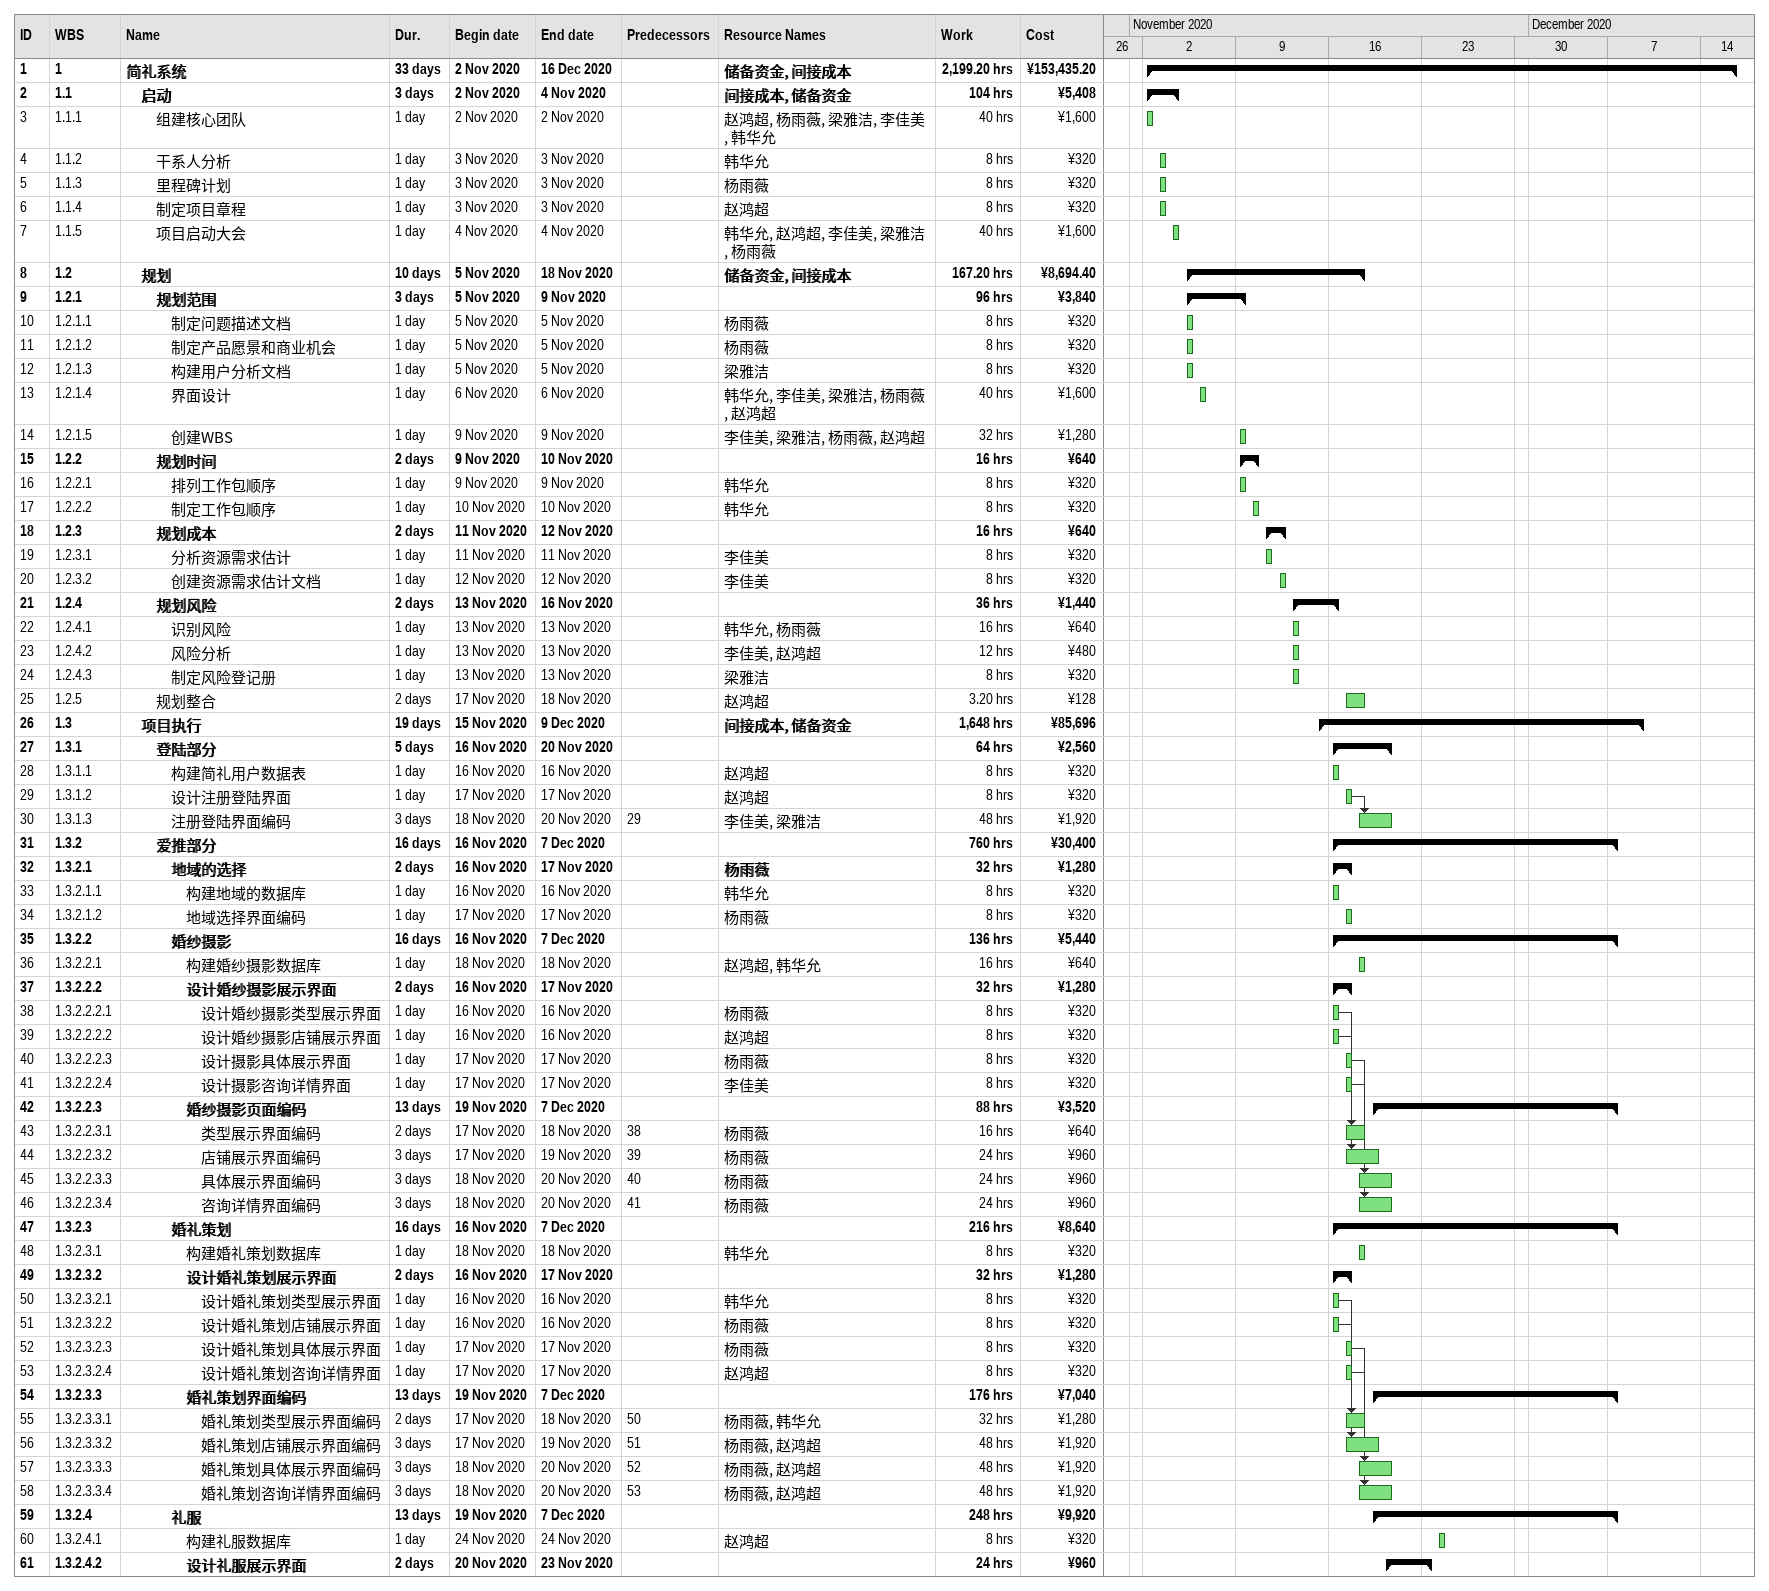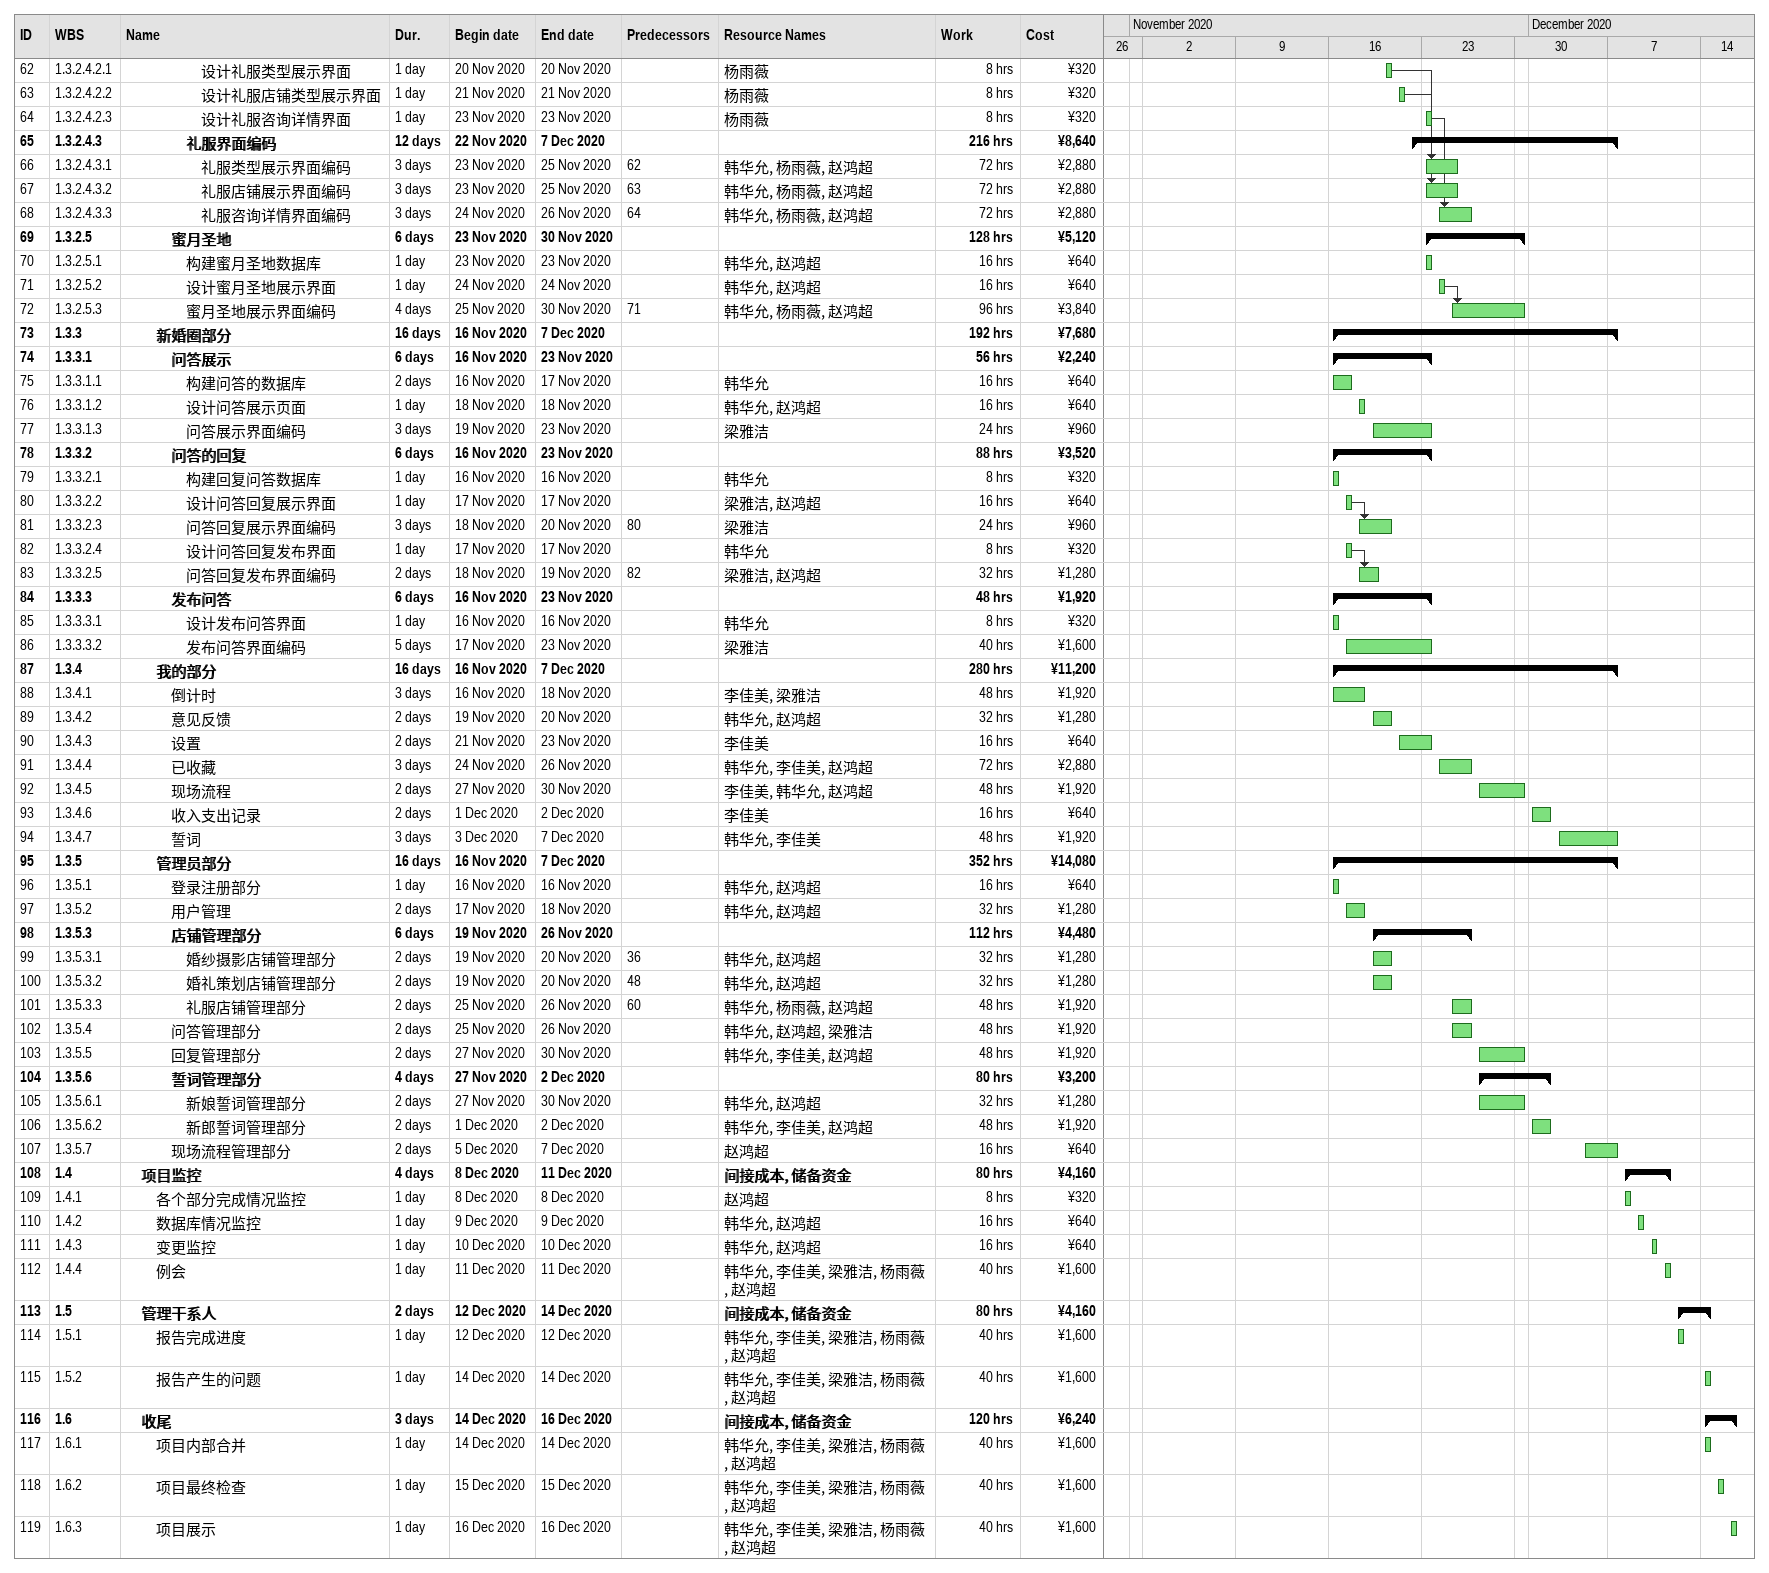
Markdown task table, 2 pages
| ID | WBS | Task | Duration | Start | Finish | Predecessors | Resources | Work (h) | Cost (¥) |
|---|---|---|---|---|---|---|---|---|---|
| 1 | 1 | **简礼系统** | 33d | 2020-11-02 | 2020-12-16 |  | 储备资金, 间接成本 | 2199.20 | 153435.20 |
| 2 | 1.1 | **启动** | 3d | 2020-11-02 | 2020-11-04 |  | 间接成本, 储备资金 | 104 | 5408 |
| 3 | 1.1.1 | 组建核心团队 | 1d | 2020-11-02 | 2020-11-02 |  | 赵鸿超, 杨雨薇, 梁雅洁, 李佳美, 韩华允 | 40 | 1600 |
| 4 | 1.1.2 | 干系人分析 | 1d | 2020-11-03 | 2020-11-03 |  | 韩华允 | 8 | 320 |
| 5 | 1.1.3 | 里程碑计划 | 1d | 2020-11-03 | 2020-11-03 |  | 杨雨薇 | 8 | 320 |
| 6 | 1.1.4 | 制定项目章程 | 1d | 2020-11-03 | 2020-11-03 |  | 赵鸿超 | 8 | 320 |
| 7 | 1.1.5 | 项目启动大会 | 1d | 2020-11-04 | 2020-11-04 |  | 韩华允, 赵鸿超, 李佳美, 梁雅洁, 杨雨薇 | 40 | 1600 |
| 8 | 1.2 | **规划** | 10d | 2020-11-05 | 2020-11-18 |  | 储备资金, 间接成本 | 167.20 | 8694.40 |
| 9 | 1.2.1 | **规划范围** | 3d | 2020-11-05 | 2020-11-09 |  |  | 96 | 3840 |
| 10 | 1.2.1.1 | 制定问题描述文档 | 1d | 2020-11-05 | 2020-11-05 |  | 杨雨薇 | 8 | 320 |
| 11 | 1.2.1.2 | 制定产品愿景和商业机会 | 1d | 2020-11-05 | 2020-11-05 |  | 杨雨薇 | 8 | 320 |
| 12 | 1.2.1.3 | 构建用户分析文档 | 1d | 2020-11-05 | 2020-11-05 |  | 梁雅洁 | 8 | 320 |
| 13 | 1.2.1.4 | 界面设计 | 1d | 2020-11-06 | 2020-11-06 |  | 韩华允, 李佳美, 梁雅洁, 杨雨薇, 赵鸿超 | 40 | 1600 |
| 14 | 1.2.1.5 | 创建WBS | 1d | 2020-11-09 | 2020-11-09 |  | 李佳美, 梁雅洁, 杨雨薇, 赵鸿超 | 32 | 1280 |
| 15 | 1.2.2 | **规划时间** | 2d | 2020-11-09 | 2020-11-10 |  |  | 16 | 640 |
| 16 | 1.2.2.1 | 排列工作包顺序 | 1d | 2020-11-09 | 2020-11-09 |  | 韩华允 | 8 | 320 |
| 17 | 1.2.2.2 | 制定工作包顺序 | 1d | 2020-11-10 | 2020-11-10 |  | 韩华允 | 8 | 320 |
| 18 | 1.2.3 | **规划成本** | 2d | 2020-11-11 | 2020-11-12 |  |  | 16 | 640 |
| 19 | 1.2.3.1 | 分析资源需求估计 | 1d | 2020-11-11 | 2020-11-11 |  | 李佳美 | 8 | 320 |
| 20 | 1.2.3.2 | 创建资源需求估计文档 | 1d | 2020-11-12 | 2020-11-12 |  | 李佳美 | 8 | 320 |
| 21 | 1.2.4 | **规划风险** | 2d | 2020-11-13 | 2020-11-16 |  |  | 36 | 1440 |
| 22 | 1.2.4.1 | 识别风险 | 1d | 2020-11-13 | 2020-11-13 |  | 韩华允, 杨雨薇 | 16 | 640 |
| 23 | 1.2.4.2 | 风险分析 | 1d | 2020-11-13 | 2020-11-13 |  | 李佳美, 赵鸿超 | 12 | 480 |
| 24 | 1.2.4.3 | 制定风险登记册 | 1d | 2020-11-13 | 2020-11-13 |  | 梁雅洁 | 8 | 320 |
| 25 | 1.2.5 | 规划整合 | 2d | 2020-11-17 | 2020-11-18 |  | 赵鸿超 | 3.20 | 128 |
| 26 | 1.3 | **项目执行** | 19d | 2020-11-15 | 2020-12-09 |  | 间接成本, 储备资金 | 1648 | 85696 |
| 27 | 1.3.1 | **登陆部分** | 5d | 2020-11-16 | 2020-11-20 |  |  | 64 | 2560 |
| 28 | 1.3.1.1 | 构建简礼用户数据表 | 1d | 2020-11-16 | 2020-11-16 |  | 赵鸿超 | 8 | 320 |
| 29 | 1.3.1.2 | 设计注册登陆界面 | 1d | 2020-11-17 | 2020-11-17 |  | 赵鸿超 | 8 | 320 |
| 30 | 1.3.1.3 | 注册登陆界面编码 | 3d | 2020-11-18 | 2020-11-20 | 29 | 李佳美, 梁雅洁 | 48 | 1920 |
| 31 | 1.3.2 | **爱推部分** | 16d | 2020-11-16 | 2020-12-07 |  |  | 760 | 30400 |
| 32 | 1.3.2.1 | **地域的选择** | 2d | 2020-11-16 | 2020-11-17 |  | 杨雨薇 | 32 | 1280 |
| 33 | 1.3.2.1.1 | 构建地域的数据库 | 1d | 2020-11-16 | 2020-11-16 |  | 韩华允 | 8 | 320 |
| 34 | 1.3.2.1.2 | 地域选择界面编码 | 1d | 2020-11-17 | 2020-11-17 |  | 杨雨薇 | 8 | 320 |
| 35 | 1.3.2.2 | **婚纱摄影** | 16d | 2020-11-16 | 2020-12-07 |  |  | 136 | 5440 |
| 36 | 1.3.2.2.1 | 构建婚纱摄影数据库 | 1d | 2020-11-18 | 2020-11-18 |  | 赵鸿超, 韩华允 | 16 | 640 |
| 37 | 1.3.2.2.2 | **设计婚纱摄影展示界面** | 2d | 2020-11-16 | 2020-11-17 |  |  | 32 | 1280 |
| 38 | 1.3.2.2.2.1 | 设计婚纱摄影类型展示界面 | 1d | 2020-11-16 | 2020-11-16 |  | 杨雨薇 | 8 | 320 |
| 39 | 1.3.2.2.2.2 | 设计婚纱摄影店铺展示界面 | 1d | 2020-11-16 | 2020-11-16 |  | 赵鸿超 | 8 | 320 |
| 40 | 1.3.2.2.2.3 | 设计摄影具体展示界面 | 1d | 2020-11-17 | 2020-11-17 |  | 杨雨薇 | 8 | 320 |
| 41 | 1.3.2.2.2.4 | 设计摄影咨询详情界面 | 1d | 2020-11-17 | 2020-11-17 |  | 李佳美 | 8 | 320 |
| 42 | 1.3.2.2.3 | **婚纱摄影页面编码** | 13d | 2020-11-19 | 2020-12-07 |  |  | 88 | 3520 |
| 43 | 1.3.2.2.3.1 | 类型展示界面编码 | 2d | 2020-11-17 | 2020-11-18 | 38 | 杨雨薇 | 16 | 640 |
| 44 | 1.3.2.2.3.2 | 店铺展示界面编码 | 3d | 2020-11-17 | 2020-11-19 | 39 | 杨雨薇 | 24 | 960 |
| 45 | 1.3.2.2.3.3 | 具体展示界面编码 | 3d | 2020-11-18 | 2020-11-20 | 40 | 杨雨薇 | 24 | 960 |
| 46 | 1.3.2.2.3.4 | 咨询详情界面编码 | 3d | 2020-11-18 | 2020-11-20 | 41 | 杨雨薇 | 24 | 960 |
| 47 | 1.3.2.3 | **婚礼策划** | 16d | 2020-11-16 | 2020-12-07 |  |  | 216 | 8640 |
| 48 | 1.3.2.3.1 | 构建婚礼策划数据库 | 1d | 2020-11-18 | 2020-11-18 |  | 韩华允 | 8 | 320 |
| 49 | 1.3.2.3.2 | **设计婚礼策划展示界面** | 2d | 2020-11-16 | 2020-11-17 |  |  | 32 | 1280 |
| 50 | 1.3.2.3.2.1 | 设计婚礼策划类型展示界面 | 1d | 2020-11-16 | 2020-11-16 |  | 韩华允 | 8 | 320 |
| 51 | 1.3.2.3.2.2 | 设计婚礼策划店铺展示界面 | 1d | 2020-11-16 | 2020-11-16 |  | 杨雨薇 | 8 | 320 |
| 52 | 1.3.2.3.2.3 | 设计婚礼策划具体展示界面 | 1d | 2020-11-17 | 2020-11-17 |  | 杨雨薇 | 8 | 320 |
| 53 | 1.3.2.3.2.4 | 设计婚礼策划咨询详情界面 | 1d | 2020-11-17 | 2020-11-17 |  | 赵鸿超 | 8 | 320 |
| 54 | 1.3.2.3.3 | **婚礼策划界面编码** | 13d | 2020-11-19 | 2020-12-07 |  |  | 176 | 7040 |
| 55 | 1.3.2.3.3.1 | 婚礼策划类型展示界面编码 | 2d | 2020-11-17 | 2020-11-18 | 50 | 杨雨薇, 韩华允 | 32 | 1280 |
| 56 | 1.3.2.3.3.2 | 婚礼策划店铺展示界面编码 | 3d | 2020-11-17 | 2020-11-19 | 51 | 杨雨薇, 赵鸿超 | 48 | 1920 |
| 57 | 1.3.2.3.3.3 | 婚礼策划具体展示界面编码 | 3d | 2020-11-18 | 2020-11-20 | 52 | 杨雨薇, 赵鸿超 | 48 | 1920 |
| 58 | 1.3.2.3.3.4 | 婚礼策划咨询详情界面编码 | 3d | 2020-11-18 | 2020-11-20 | 53 | 杨雨薇, 赵鸿超 | 48 | 1920 |
| 59 | 1.3.2.4 | **礼服** | 13d | 2020-11-19 | 2020-12-07 |  |  | 248 | 9920 |
| 60 | 1.3.2.4.1 | 构建礼服数据库 | 1d | 2020-11-24 | 2020-11-24 |  | 赵鸿超 | 8 | 320 |
| 61 | 1.3.2.4.2 | **设计礼服展示界面** | 2d | 2020-11-20 | 2020-11-23 |  |  | 24 | 960 |
| 62 | 1.3.2.4.2.1 | 设计礼服类型展示界面 | 1d | 2020-11-20 | 2020-11-20 |  | 杨雨薇 | 8 | 320 |
| 63 | 1.3.2.4.2.2 | 设计礼服店铺类型展示界面 | 1d | 2020-11-21 | 2020-11-21 |  | 杨雨薇 | 8 | 320 |
| 64 | 1.3.2.4.2.3 | 设计礼服咨询详情界面 | 1d | 2020-11-23 | 2020-11-23 |  | 杨雨薇 | 8 | 320 |
| 65 | 1.3.2.4.3 | **礼服界面编码** | 12d | 2020-11-22 | 2020-12-07 |  |  | 216 | 8640 |
| 66 | 1.3.2.4.3.1 | 礼服类型展示界面编码 | 3d | 2020-11-23 | 2020-11-25 | 62 | 韩华允, 杨雨薇, 赵鸿超 | 72 | 2880 |
| 67 | 1.3.2.4.3.2 | 礼服店铺展示界面编码 | 3d | 2020-11-23 | 2020-11-25 | 63 | 韩华允, 杨雨薇, 赵鸿超 | 72 | 2880 |
| 68 | 1.3.2.4.3.3 | 礼服咨询详情界面编码 | 3d | 2020-11-24 | 2020-11-26 | 64 | 韩华允, 杨雨薇, 赵鸿超 | 72 | 2880 |
| 69 | 1.3.2.5 | **蜜月圣地** | 6d | 2020-11-23 | 2020-11-30 |  |  | 128 | 5120 |
| 70 | 1.3.2.5.1 | 构建蜜月圣地数据库 | 1d | 2020-11-23 | 2020-11-23 |  | 韩华允, 赵鸿超 | 16 | 640 |
| 71 | 1.3.2.5.2 | 设计蜜月圣地展示界面 | 1d | 2020-11-24 | 2020-11-24 |  | 韩华允, 赵鸿超 | 16 | 640 |
| 72 | 1.3.2.5.3 | 蜜月圣地展示界面编码 | 4d | 2020-11-25 | 2020-11-30 | 71 | 韩华允, 杨雨薇, 赵鸿超 | 96 | 3840 |
| 73 | 1.3.3 | **新婚圈部分** | 16d | 2020-11-16 | 2020-12-07 |  |  | 192 | 7680 |
| 74 | 1.3.3.1 | **问答展示** | 6d | 2020-11-16 | 2020-11-23 |  |  | 56 | 2240 |
| 75 | 1.3.3.1.1 | 构建问答的数据库 | 2d | 2020-11-16 | 2020-11-17 |  | 韩华允 | 16 | 640 |
| 76 | 1.3.3.1.2 | 设计问答展示页面 | 1d | 2020-11-18 | 2020-11-18 |  | 韩华允, 赵鸿超 | 16 | 640 |
| 77 | 1.3.3.1.3 | 问答展示界面编码 | 3d | 2020-11-19 | 2020-11-23 |  | 梁雅洁 | 24 | 960 |
| 78 | 1.3.3.2 | **问答的回复** | 6d | 2020-11-16 | 2020-11-23 |  |  | 88 | 3520 |
| 79 | 1.3.3.2.1 | 构建回复问答数据库 | 1d | 2020-11-16 | 2020-11-16 |  | 韩华允 | 8 | 320 |
| 80 | 1.3.3.2.2 | 设计问答回复展示界面 | 1d | 2020-11-17 | 2020-11-17 |  | 梁雅洁, 赵鸿超 | 16 | 640 |
| 81 | 1.3.3.2.3 | 问答回复展示界面编码 | 3d | 2020-11-18 | 2020-11-20 | 80 | 梁雅洁 | 24 | 960 |
| 82 | 1.3.3.2.4 | 设计问答回复发布界面 | 1d | 2020-11-17 | 2020-11-17 |  | 韩华允 | 8 | 320 |
| 83 | 1.3.3.2.5 | 问答回复发布界面编码 | 2d | 2020-11-18 | 2020-11-19 | 82 | 梁雅洁, 赵鸿超 | 32 | 1280 |
| 84 | 1.3.3.3 | **发布问答** | 6d | 2020-11-16 | 2020-11-23 |  |  | 48 | 1920 |
| 85 | 1.3.3.3.1 | 设计发布问答界面 | 1d | 2020-11-16 | 2020-11-16 |  | 韩华允 | 8 | 320 |
| 86 | 1.3.3.3.2 | 发布问答界面编码 | 5d | 2020-11-17 | 2020-11-23 |  | 梁雅洁 | 40 | 1600 |
| 87 | 1.3.4 | **我的部分** | 16d | 2020-11-16 | 2020-12-07 |  |  | 280 | 11200 |
| 88 | 1.3.4.1 | 倒计时 | 3d | 2020-11-16 | 2020-11-18 |  | 李佳美, 梁雅洁 | 48 | 1920 |
| 89 | 1.3.4.2 | 意见反馈 | 2d | 2020-11-19 | 2020-11-20 |  | 韩华允, 赵鸿超 | 32 | 1280 |
| 90 | 1.3.4.3 | 设置 | 2d | 2020-11-21 | 2020-11-23 |  | 李佳美 | 16 | 640 |
| 91 | 1.3.4.4 | 已收藏 | 3d | 2020-11-24 | 2020-11-26 |  | 韩华允, 李佳美, 赵鸿超 | 72 | 2880 |
| 92 | 1.3.4.5 | 现场流程 | 2d | 2020-11-27 | 2020-11-30 |  | 李佳美, 韩华允, 赵鸿超 | 48 | 1920 |
| 93 | 1.3.4.6 | 收入支出记录 | 2d | 2020-12-01 | 2020-12-02 |  | 李佳美 | 16 | 640 |
| 94 | 1.3.4.7 | 誓词 | 3d | 2020-12-03 | 2020-12-07 |  | 韩华允, 李佳美 | 48 | 1920 |
| 95 | 1.3.5 | **管理员部分** | 16d | 2020-11-16 | 2020-12-07 |  |  | 352 | 14080 |
| 96 | 1.3.5.1 | 登录注册部分 | 1d | 2020-11-16 | 2020-11-16 |  | 韩华允, 赵鸿超 | 16 | 640 |
| 97 | 1.3.5.2 | 用户管理 | 2d | 2020-11-17 | 2020-11-18 |  | 韩华允, 赵鸿超 | 32 | 1280 |
| 98 | 1.3.5.3 | **店铺管理部分** | 6d | 2020-11-19 | 2020-11-26 |  |  | 112 | 4480 |
| 99 | 1.3.5.3.1 | 婚纱摄影店铺管理部分 | 2d | 2020-11-19 | 2020-11-20 | 36 | 韩华允, 赵鸿超 | 32 | 1280 |
| 100 | 1.3.5.3.2 | 婚礼策划店铺管理部分 | 2d | 2020-11-19 | 2020-11-20 | 48 | 韩华允, 赵鸿超 | 32 | 1280 |
| 101 | 1.3.5.3.3 | 礼服店铺管理部分 | 2d | 2020-11-25 | 2020-11-26 | 60 | 韩华允, 杨雨薇, 赵鸿超 | 48 | 1920 |
| 102 | 1.3.5.4 | 问答管理部分 | 2d | 2020-11-25 | 2020-11-26 |  | 韩华允, 赵鸿超, 梁雅洁 | 48 | 1920 |
| 103 | 1.3.5.5 | 回复管理部分 | 2d | 2020-11-27 | 2020-11-30 |  | 韩华允, 李佳美, 赵鸿超 | 48 | 1920 |
| 104 | 1.3.5.6 | **誓词管理部分** | 4d | 2020-11-27 | 2020-12-02 |  |  | 80 | 3200 |
| 105 | 1.3.5.6.1 | 新娘誓词管理部分 | 2d | 2020-11-27 | 2020-11-30 |  | 韩华允, 赵鸿超 | 32 | 1280 |
| 106 | 1.3.5.6.2 | 新郎誓词管理部分 | 2d | 2020-12-01 | 2020-12-02 |  | 韩华允, 李佳美, 赵鸿超 | 48 | 1920 |
| 107 | 1.3.5.7 | 现场流程管理部分 | 2d | 2020-12-05 | 2020-12-07 |  | 赵鸿超 | 16 | 640 |
| 108 | 1.4 | **项目监控** | 4d | 2020-12-08 | 2020-12-11 |  | 间接成本, 储备资金 | 80 | 4160 |
| 109 | 1.4.1 | 各个部分完成情况监控 | 1d | 2020-12-08 | 2020-12-08 |  | 赵鸿超 | 8 | 320 |
| 110 | 1.4.2 | 数据库情况监控 | 1d | 2020-12-09 | 2020-12-09 |  | 韩华允, 赵鸿超 | 16 | 640 |
| 111 | 1.4.3 | 变更监控 | 1d | 2020-12-10 | 2020-12-10 |  | 韩华允, 赵鸿超 | 16 | 640 |
| 112 | 1.4.4 | 例会 | 1d | 2020-12-11 | 2020-12-11 |  | 韩华允, 李佳美, 梁雅洁, 杨雨薇, 赵鸿超 | 40 | 1600 |
| 113 | 1.5 | **管理干系人** | 2d | 2020-12-12 | 2020-12-14 |  | 间接成本, 储备资金 | 80 | 4160 |
| 114 | 1.5.1 | 报告完成进度 | 1d | 2020-12-12 | 2020-12-12 |  | 韩华允, 李佳美, 梁雅洁, 杨雨薇, 赵鸿超 | 40 | 1600 |
| 115 | 1.5.2 | 报告产生的问题 | 1d | 2020-12-14 | 2020-12-14 |  | 韩华允, 李佳美, 梁雅洁, 杨雨薇, 赵鸿超 | 40 | 1600 |
| 116 | 1.6 | **收尾** | 3d | 2020-12-14 | 2020-12-16 |  | 间接成本, 储备资金 | 120 | 6240 |
| 117 | 1.6.1 | 项目内部合并 | 1d | 2020-12-14 | 2020-12-14 |  | 韩华允, 李佳美, 梁雅洁, 杨雨薇, 赵鸿超 | 40 | 1600 |
| 118 | 1.6.2 | 项目最终检查 | 1d | 2020-12-15 | 2020-12-15 |  | 韩华允, 李佳美, 梁雅洁, 杨雨薇, 赵鸿超 | 40 | 1600 |
| 119 | 1.6.3 | 项目展示 | 1d | 2020-12-16 | 2020-12-16 |  | 韩华允, 李佳美, 梁雅洁, 杨雨薇, 赵鸿超 | 40 | 1600 |
